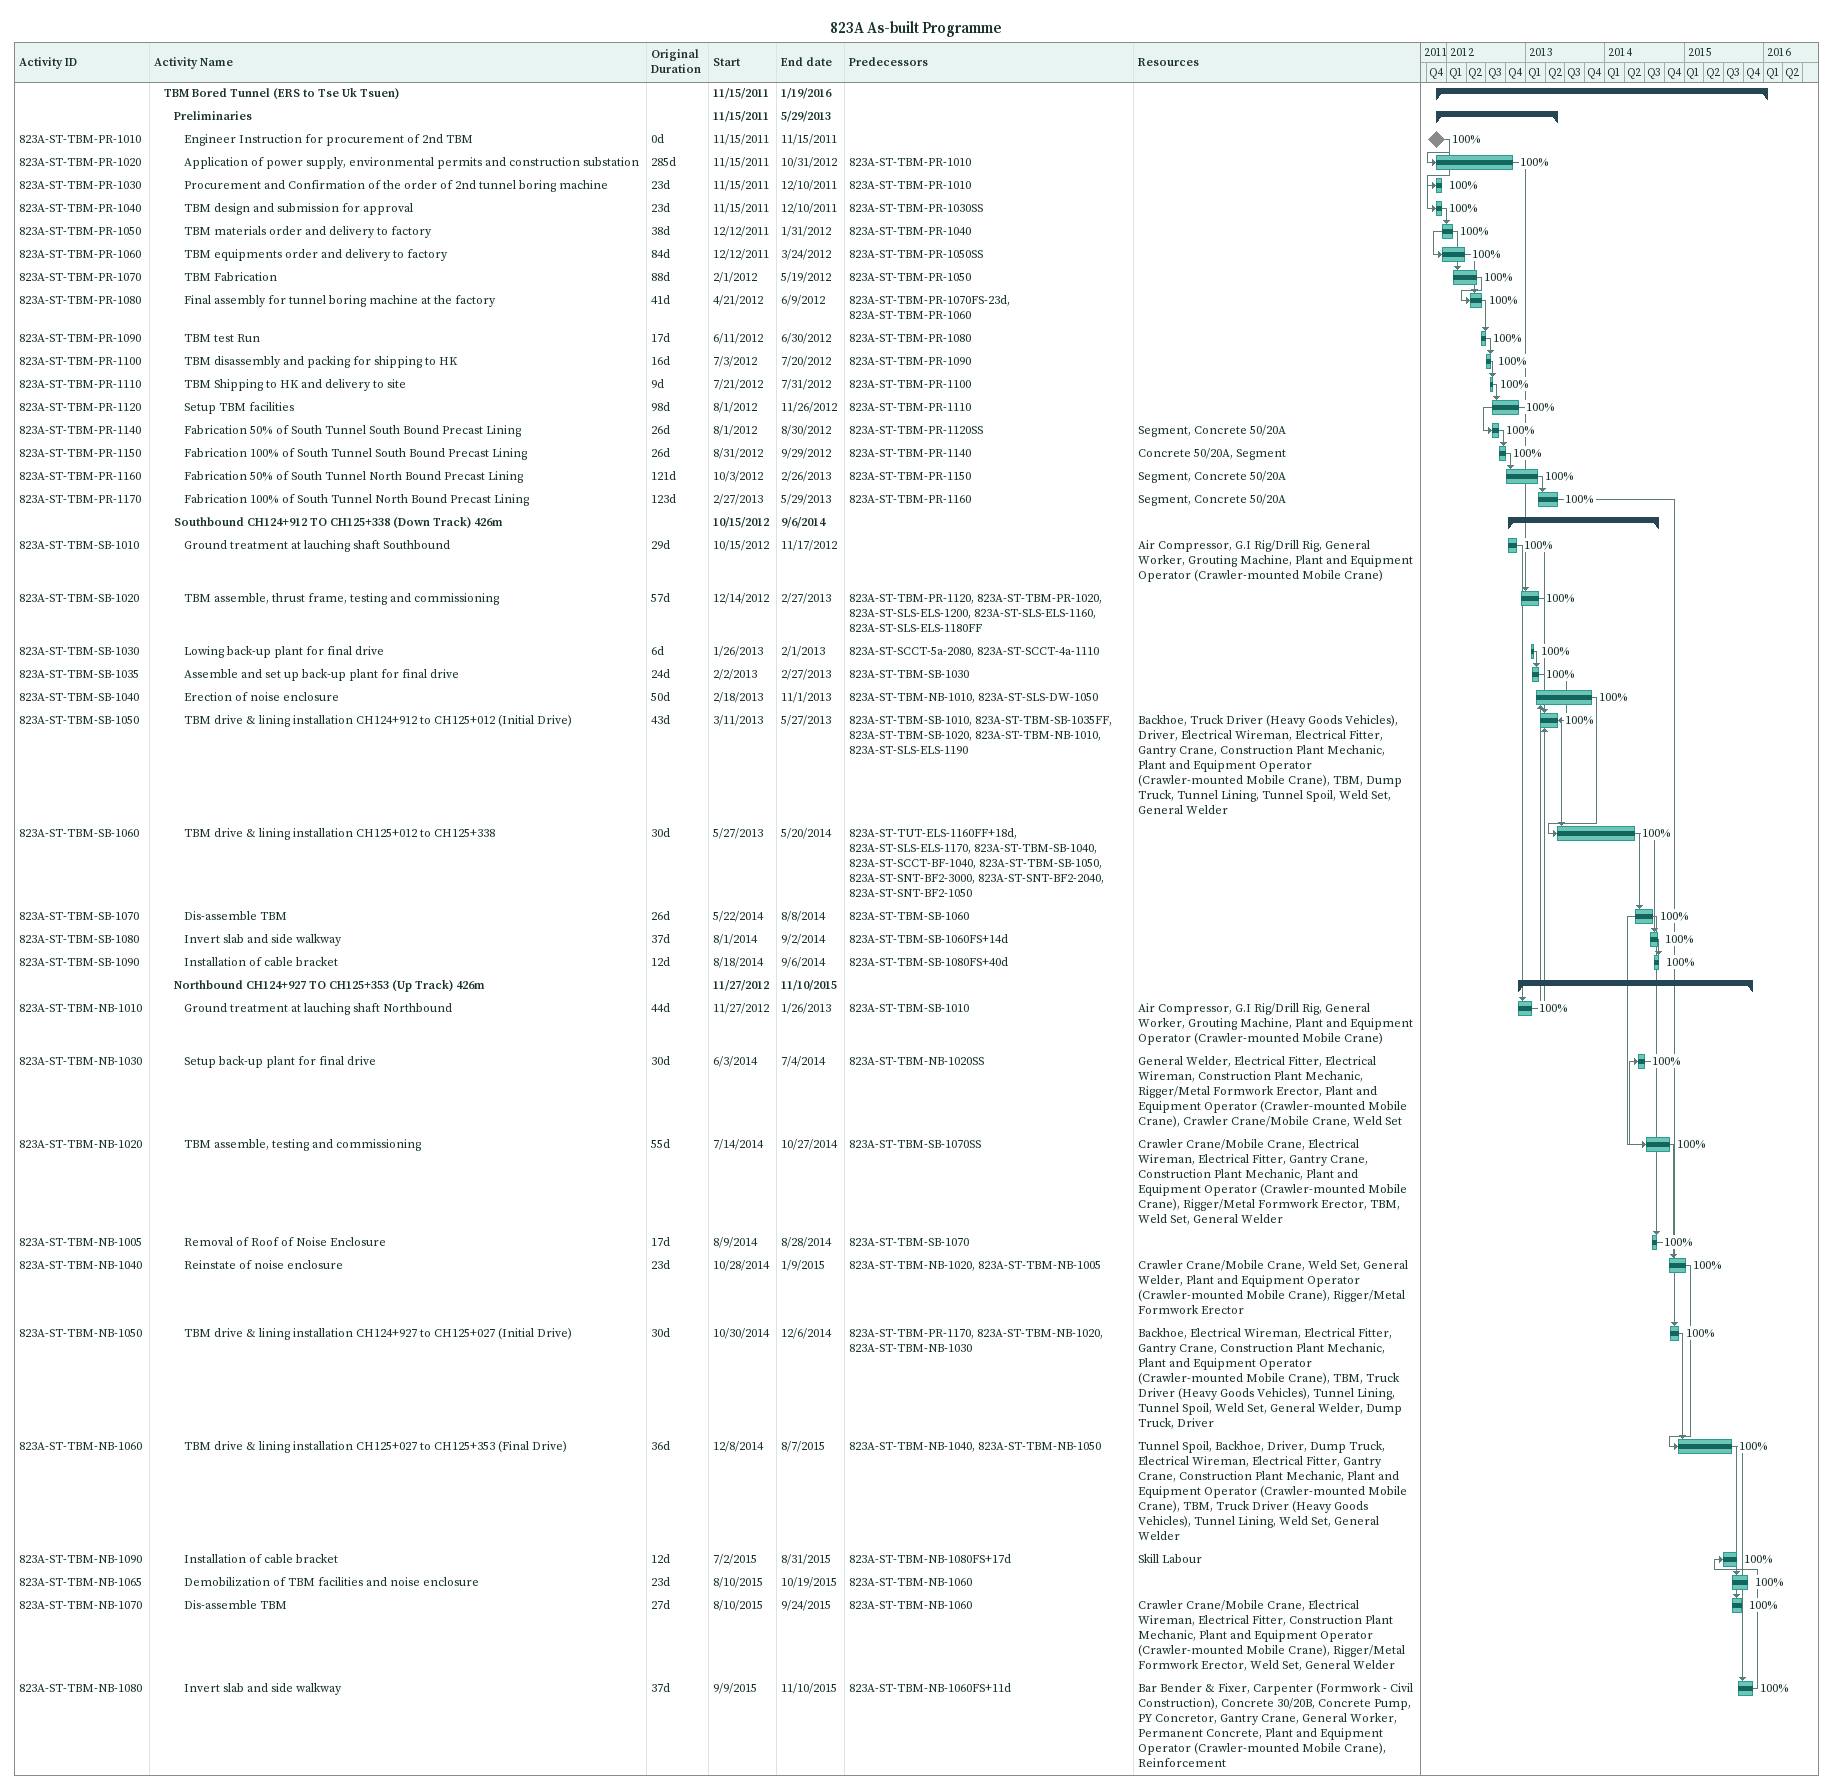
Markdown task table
823A As-built Programme

| ID | Level | Task | Original duration | Start | Finish | Predecessors | Resources | % complete |
|---|---|---|---|---|---|---|---|---|
|  | 2 | **TBM Bored Tunnel (ERS to Tse Uk Tsuen)** |  | 2011-11-15 | 2016-01-19 |  |  |  |
|  | 3 | **Preliminaries** |  | 2011-11-15 | 2013-05-29 |  |  |  |
| 823A-ST-TBM-PR-1010 | 4 | Engineer Instruction for procurement of 2nd TBM | 0d | 2011-11-15 | 2011-11-15 |  |  | 100 |
| 823A-ST-TBM-PR-1020 | 4 | Application of power supply, environmental permits and construction substation | 285d | 2011-11-15 | 2012-10-31 | 823A-ST-TBM-PR-1010 |  | 100 |
| 823A-ST-TBM-PR-1030 | 4 | Procurement and Confirmation of the order of 2nd tunnel boring machine | 23d | 2011-11-15 | 2011-12-10 | 823A-ST-TBM-PR-1010 |  | 100 |
| 823A-ST-TBM-PR-1040 | 4 | TBM design and submission for approval | 23d | 2011-11-15 | 2011-12-10 | 823A-ST-TBM-PR-1030SS |  | 100 |
| 823A-ST-TBM-PR-1050 | 4 | TBM materials order and delivery to factory | 38d | 2011-12-12 | 2012-01-31 | 823A-ST-TBM-PR-1040 |  | 100 |
| 823A-ST-TBM-PR-1060 | 4 | TBM equipments order and delivery to factory | 84d | 2011-12-12 | 2012-03-24 | 823A-ST-TBM-PR-1050SS |  | 100 |
| 823A-ST-TBM-PR-1070 | 4 | TBM Fabrication | 88d | 2012-02-01 | 2012-05-19 | 823A-ST-TBM-PR-1050 |  | 100 |
| 823A-ST-TBM-PR-1080 | 4 | Final assembly for tunnel boring machine at the factory | 41d | 2012-04-21 | 2012-06-09 | 823A-ST-TBM-PR-1070FS-23d, 823A-ST-TBM-PR-1060 |  | 100 |
| 823A-ST-TBM-PR-1090 | 4 | TBM test Run | 17d | 2012-06-11 | 2012-06-30 | 823A-ST-TBM-PR-1080 |  | 100 |
| 823A-ST-TBM-PR-1100 | 4 | TBM disassembly and packing for shipping to HK | 16d | 2012-07-03 | 2012-07-20 | 823A-ST-TBM-PR-1090 |  | 100 |
| 823A-ST-TBM-PR-1110 | 4 | TBM Shipping to HK and delivery to site | 9d | 2012-07-21 | 2012-07-31 | 823A-ST-TBM-PR-1100 |  | 100 |
| 823A-ST-TBM-PR-1120 | 4 | Setup TBM facilities | 98d | 2012-08-01 | 2012-11-26 | 823A-ST-TBM-PR-1110 |  | 100 |
| 823A-ST-TBM-PR-1140 | 4 | Fabrication 50% of South Tunnel South Bound Precast Lining | 26d | 2012-08-01 | 2012-08-30 | 823A-ST-TBM-PR-1120SS | Segment, Concrete 50/20A | 100 |
| 823A-ST-TBM-PR-1150 | 4 | Fabrication 100% of South Tunnel South Bound Precast Lining | 26d | 2012-08-31 | 2012-09-29 | 823A-ST-TBM-PR-1140 | Concrete 50/20A, Segment | 100 |
| 823A-ST-TBM-PR-1160 | 4 | Fabrication 50% of South Tunnel North Bound Precast Lining | 121d | 2012-10-03 | 2013-02-26 | 823A-ST-TBM-PR-1150 | Segment, Concrete 50/20A | 100 |
| 823A-ST-TBM-PR-1170 | 4 | Fabrication 100% of South Tunnel North Bound Precast Lining | 123d | 2013-02-27 | 2013-05-29 | 823A-ST-TBM-PR-1160 | Segment, Concrete 50/20A | 100 |
|  | 3 | **Southbound CH124+912 TO CH125+338 (Down Track) 426m** |  | 2012-10-15 | 2014-09-06 |  |  |  |
| 823A-ST-TBM-SB-1010 | 4 | Ground treatment at lauching shaft Southbound | 29d | 2012-10-15 | 2012-11-17 |  | Air Compressor, G.I Rig/Drill Rig, General Worker, Grouting Machine, Plant and Equipment Operator (Crawler-mounted Mobile Crane) | 100 |
| 823A-ST-TBM-SB-1020 | 4 | TBM assemble, thrust frame, testing and commissioning | 57d | 2012-12-14 | 2013-02-27 | 823A-ST-TBM-PR-1120, 823A-ST-TBM-PR-1020, 823A-ST-SLS-ELS-1200, 823A-ST-SLS-ELS-1160, 823A-ST-SLS-ELS-1180FF |  | 100 |
| 823A-ST-TBM-SB-1030 | 4 | Lowing back-up plant for final drive | 6d | 2013-01-26 | 2013-02-01 | 823A-ST-SCCT-5a-2080, 823A-ST-SCCT-4a-1110 |  | 100 |
| 823A-ST-TBM-SB-1035 | 4 | Assemble and set up back-up plant for final drive | 24d | 2013-02-02 | 2013-02-27 | 823A-ST-TBM-SB-1030 |  | 100 |
| 823A-ST-TBM-SB-1040 | 4 | Erection of noise enclosure | 50d | 2013-02-18 | 2013-11-01 | 823A-ST-TBM-NB-1010, 823A-ST-SLS-DW-1050 |  | 100 |
| 823A-ST-TBM-SB-1050 | 4 | TBM drive & lining installation CH124+912 to CH125+012 (Initial Drive) | 43d | 2013-03-11 | 2013-05-27 | 823A-ST-TBM-SB-1010, 823A-ST-TBM-SB-1035FF, 823A-ST-TBM-SB-1020, 823A-ST-TBM-NB-1010, 823A-ST-SLS-ELS-1190 | Backhoe, Truck Driver (Heavy Goods Vehicles), Driver, Electrical Wireman, Electrical Fitter, Gantry Crane, Construction Plant Mechanic, Plant and Equipment Operator (Crawler-mounted Mobile Crane), TBM, Dump Truck, Tunnel Lining, Tunnel Spoil, Weld Set, General Welder | 100 |
| 823A-ST-TBM-SB-1060 | 4 | TBM drive & lining installation CH125+012 to CH125+338 | 30d | 2013-05-27 | 2014-05-20 | 823A-ST-TUT-ELS-1160FF+18d, 823A-ST-SLS-ELS-1170, 823A-ST-TBM-SB-1040, 823A-ST-SCCT-BF-1040, 823A-ST-TBM-SB-1050, 823A-ST-SNT-BF2-3000, 823A-ST-SNT-BF2-2040, 823A-ST-SNT-BF2-1050 |  | 100 |
| 823A-ST-TBM-SB-1070 | 4 | Dis-assemble TBM | 26d | 2014-05-22 | 2014-08-08 | 823A-ST-TBM-SB-1060 |  | 100 |
| 823A-ST-TBM-SB-1080 | 4 | Invert slab and side walkway | 37d | 2014-08-01 | 2014-09-02 | 823A-ST-TBM-SB-1060FS+14d |  | 100 |
| 823A-ST-TBM-SB-1090 | 4 | Installation of cable bracket | 12d | 2014-08-18 | 2014-09-06 | 823A-ST-TBM-SB-1080FS+40d |  | 100 |
|  | 3 | **Northbound CH124+927 TO CH125+353 (Up Track) 426m** |  | 2012-11-27 | 2015-11-10 |  |  |  |
| 823A-ST-TBM-NB-1010 | 4 | Ground treatment at lauching shaft Northbound | 44d | 2012-11-27 | 2013-01-26 | 823A-ST-TBM-SB-1010 | Air Compressor, G.I Rig/Drill Rig, General Worker, Grouting Machine, Plant and Equipment Operator (Crawler-mounted Mobile Crane) | 100 |
| 823A-ST-TBM-NB-1030 | 4 | Setup back-up plant for final drive | 30d | 2014-06-03 | 2014-07-04 | 823A-ST-TBM-NB-1020SS | General Welder, Electrical Fitter, Electrical Wireman, Construction Plant Mechanic, Rigger/Metal Formwork Erector, Plant and Equipment Operator (Crawler-mounted Mobile Crane), Crawler Crane/Mobile Crane, Weld Set | 100 |
| 823A-ST-TBM-NB-1020 | 4 | TBM assemble, testing and commissioning | 55d | 2014-07-14 | 2014-10-27 | 823A-ST-TBM-SB-1070SS | Crawler Crane/Mobile Crane, Electrical Wireman, Electrical Fitter, Gantry Crane, Construction Plant Mechanic, Plant and Equipment Operator (Crawler-mounted Mobile Crane), Rigger/Metal Formwork Erector, TBM, Weld Set, General Welder | 100 |
| 823A-ST-TBM-NB-1005 | 4 | Removal of Roof of Noise Enclosure | 17d | 2014-08-09 | 2014-08-28 | 823A-ST-TBM-SB-1070 |  | 100 |
| 823A-ST-TBM-NB-1040 | 4 | Reinstate of noise enclosure | 23d | 2014-10-28 | 2015-01-09 | 823A-ST-TBM-NB-1020, 823A-ST-TBM-NB-1005 | Crawler Crane/Mobile Crane, Weld Set, General Welder, Plant and Equipment Operator (Crawler-mounted Mobile Crane), Rigger/Metal Formwork Erector | 100 |
| 823A-ST-TBM-NB-1050 | 4 | TBM drive & lining installation CH124+927 to CH125+027 (Initial Drive) | 30d | 2014-10-30 | 2014-12-06 | 823A-ST-TBM-PR-1170, 823A-ST-TBM-NB-1020, 823A-ST-TBM-NB-1030 | Backhoe, Electrical Wireman, Electrical Fitter, Gantry Crane, Construction Plant Mechanic, Plant and Equipment Operator (Crawler-mounted Mobile Crane), TBM, Truck Driver (Heavy Goods Vehicles), Tunnel Lining, Tunnel Spoil, Weld Set, General Welder, Dump Truck, Driver | 100 |
| 823A-ST-TBM-NB-1060 | 4 | TBM drive & lining installation CH125+027 to CH125+353 (Final Drive) | 36d | 2014-12-08 | 2015-08-07 | 823A-ST-TBM-NB-1040, 823A-ST-TBM-NB-1050 | Tunnel Spoil, Backhoe, Driver, Dump Truck, Electrical Wireman, Electrical Fitter, Gantry Crane, Construction Plant Mechanic, Plant and Equipment Operator (Crawler-mounted Mobile Crane), TBM, Truck Driver (Heavy Goods Vehicles), Tunnel Lining, Weld Set, General Welder | 100 |
| 823A-ST-TBM-NB-1090 | 4 | Installation of cable bracket | 12d | 2015-07-02 | 2015-08-31 | 823A-ST-TBM-NB-1080FS+17d | Skill Labour | 100 |
| 823A-ST-TBM-NB-1065 | 4 | Demobilization of TBM facilities and noise enclosure | 23d | 2015-08-10 | 2015-10-19 | 823A-ST-TBM-NB-1060 |  | 100 |
| 823A-ST-TBM-NB-1070 | 4 | Dis-assemble TBM | 27d | 2015-08-10 | 2015-09-24 | 823A-ST-TBM-NB-1060 | Crawler Crane/Mobile Crane, Electrical Wireman, Electrical Fitter, Construction Plant Mechanic, Plant and Equipment Operator (Crawler-mounted Mobile Crane), Rigger/Metal Formwork Erector, Weld Set, General Welder | 100 |
| 823A-ST-TBM-NB-1080 | 4 | Invert slab and side walkway | 37d | 2015-09-09 | 2015-11-10 | 823A-ST-TBM-NB-1060FS+11d | Bar Bender & Fixer, Carpenter (Formwork - Civil Construction), Concrete 30/20B, Concrete Pump, PY Concretor, Gantry Crane, General Worker, Permanent Concrete, Plant and Equipment Operator (Crawler-mounted Mobile Crane), Reinforcement | 100 |
